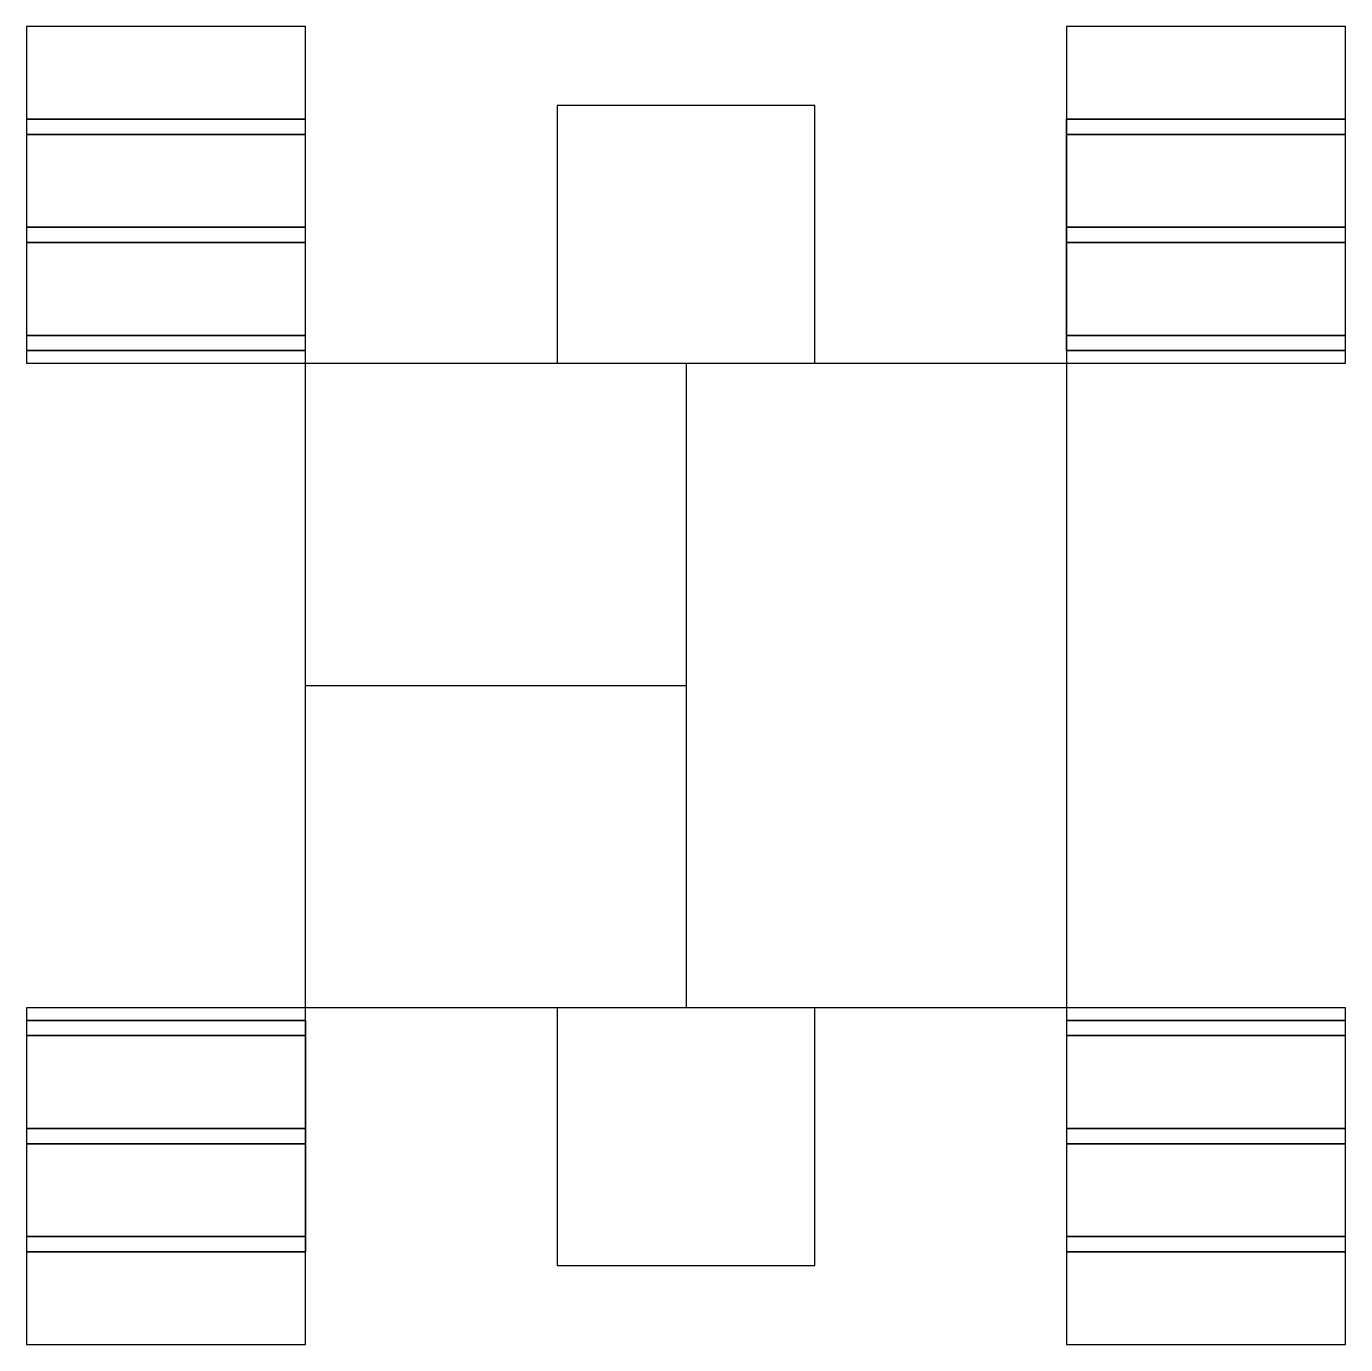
# Model space of a CAD drawing. Header units: millimetres. Extents: x -130 to 130, y -130 to 130.
import ezdxf

# ---------------------------------------------------------------- set-up
doc = ezdxf.new("R2010")
doc.units = ezdxf.units.MM

msp = doc.modelspace()

# ---------------------------------------------------------------- linework, layer by layer
for p, q in [((130, 66), (75, 66)), ((-75, 63.5), (75, 63.5)), ((-75, -63.5), (-75, 63.5)), ((0, 63.5), (0, -63.5)), ((75, 63.5), (75, -63.5)), ((-75, 0), (0, 0)), ((75, -63.5), (-75, -63.5)), ((-130, -66), (-75, -66)), ((130, -66), (75, -66)), ((130, -66), (75, -66))]:
    msp.add_line(p, q)
for points in [[(-130, 111.6), (-75, 111.6), (-75, 129.9), (-130, 129.9)], [(130, 111.6), (130, 129.9), (75, 129.9), (75, 111.6)], [(-25.4, 63.5), (25.4, 63.5), (25.4, 114.3), (-25.4, 114.3)], [(-130, 108.6), (-75, 108.6), (-75, 111.6), (-130, 111.6)], [(75, 111.6), (75, 108.6), (130, 108.6), (130, 111.6)], [(-130, 90.3), (-75, 90.3), (-75, 108.6), (-130, 108.6)], [(130, 90.3), (130, 108.6), (75, 108.6), (75, 90.3)], [(-130, 87.3), (-75, 87.3), (-75, 90.3), (-130, 90.3)], [(130, 87.3), (130, 90.3), (75, 90.3), (75, 87.3)], [(-130, 69), (-75, 69), (-75, 87.3), (-130, 87.3)], [(130, 69), (130, 87.3), (75, 87.3), (75, 69)], [(-130, 66), (-75, 66), (-75, 69), (-130, 69)], [(75, 69), (75, 66), (130, 66), (130, 69)], [(-75, 63.5), (-75, 66), (-130, 66), (-130, 63.5)], [(75, 63.5), (130, 63.5), (130, 66), (75, 66)], [(-75, -63.5), (-130, -63.5), (-130, -66), (-75, -66)], [(-25.4, -63.5), (-25.4, -114.3), (25.4, -114.3), (25.4, -63.5)], [(75, -63.5), (75, -66), (130, -66), (130, -63.5)], [(-75, -69), (-75, -66), (-130, -66), (-130, -69)], [(130, -66), (75, -66), (75, -69), (130, -69)], [(-130, -69), (-130, -87.3), (-75, -87.3), (-75, -69)], [(130, -69), (75, -69), (75, -87.3), (130, -87.3)], [(-130, -87.3), (-130, -90.3), (-75, -90.3), (-75, -87.3)], [(130, -87.3), (75, -87.3), (75, -90.3), (130, -90.3)], [(-130, -90.3), (-130, -108.6), (-75, -108.6), (-75, -90.3)], [(130, -90.3), (75, -90.3), (75, -108.6), (130, -108.6)], [(-130, -111.6), (-75, -111.6), (-75, -108.6), (-130, -108.6)], [(130, -108.6), (75, -108.6), (75, -111.6), (130, -111.6)], [(-130, -111.6), (-130, -129.9), (-75, -129.9), (-75, -111.6)], [(130, -111.6), (75, -111.6), (75, -129.9), (130, -129.9)]]:
    msp.add_lwpolyline(points, close=True)
for points in [[(-130, 108.6), (-75, 108.6), (-75, 111.6), (-130, 111.6)], [(130, 108.6), (75, 108.6), (75, 111.6), (130, 111.6)], [(-130, 90.3), (-75, 90.3), (-75, 108.6), (-130, 108.6)], [(130, 90.3), (75, 90.3), (75, 108.6), (130, 108.6)], [(-130, 87.3), (-75, 87.3), (-75, 90.3), (-130, 90.3)], [(130, 87.3), (75, 87.3), (75, 90.3), (130, 90.3)], [(-130, 69), (-75, 69), (-75, 87.3), (-130, 87.3)], [(130, 69), (75, 69), (75, 87.3), (130, 87.3)], [(-130, 66), (-75, 66), (-75, 69), (-130, 69)], [(130, 66), (75, 66), (75, 69), (130, 69)], [(-130, -66), (-75, -66), (-75, -69), (-130, -69)], [(130, -66), (75, -66), (75, -69), (130, -69)], [(-130, -69), (-75, -69), (-75, -87.3), (-130, -87.3)], [(130, -69), (75, -69), (75, -87.3), (130, -87.3)], [(-130, -87.3), (-75, -87.3), (-75, -90.3), (-130, -90.3)], [(130, -87.3), (75, -87.3), (75, -90.3), (130, -90.3)], [(-130, -90.3), (-75, -90.3), (-75, -108.6), (-130, -108.6)], [(130, -90.3), (75, -90.3), (75, -108.6), (130, -108.6)], [(-130, -108.6), (-75, -108.6), (-75, -111.6), (-130, -111.6)], [(130, -108.6), (75, -108.6), (75, -111.6), (130, -111.6)]]:
    msp.add_lwpolyline(points)

doc.saveas('drawing.dxf')
